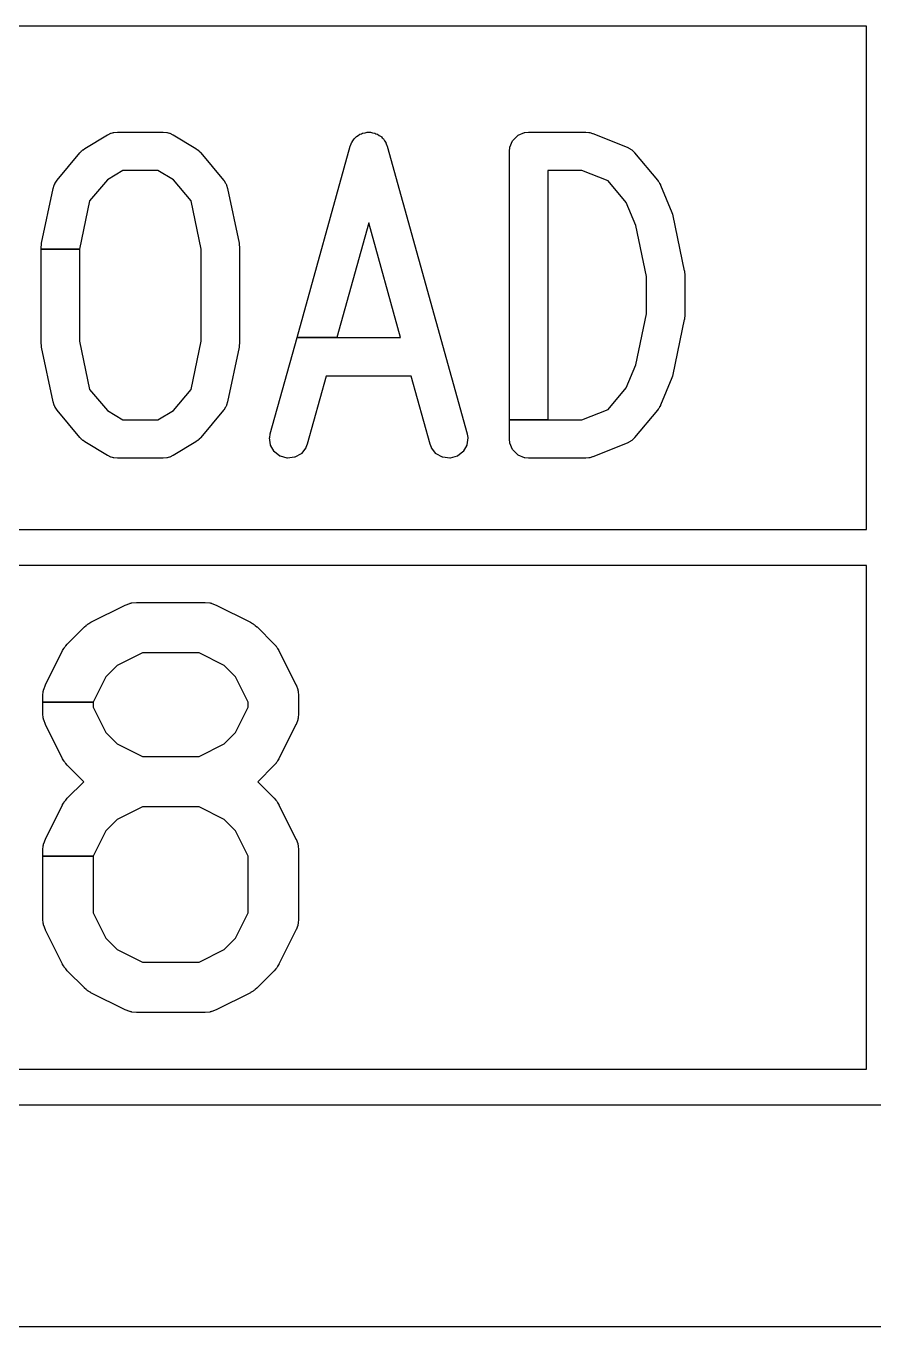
# Model space of a CAD drawing. Header units: millimetres. Extents: x 0 to 98, y 0 to 67.8.
# Drawn here: x 90.24 to 93.78, y 0 to 5.42 of the extents above; entities that cross this region are included whole.
import ezdxf

# ---------------------------------------------------------------- set-up
doc = ezdxf.new("R2010")
doc.units = ezdxf.units.MM
doc.layers.add('Edge.Cuts', color=254, linetype='CONTINUOUS', true_color=0xd0d2cd)

msp = doc.modelspace()

# ---------------------------------------------------------------- linework, layer by layer
at = {"layer": 'Edge.Cuts', "linetype": 'CONTINUOUS'}
for p, q in [((93.745, 5.425), (88.715, 5.425)), ((93.745, 3.325), (93.745, 5.425)), ((90.484555, 4.914114), (90.579793, 4.971257)), ((90.579793, 4.971257), (90.580225, 4.971489)), ((90.580225, 4.971489), (90.593513, 4.977782)), ((90.593513, 4.977782), (90.594917, 4.978209)), ((90.594917, 4.978209), (90.599824, 4.97894)), ((90.599824, 4.97894), (90.604407, 4.980837)), ((90.604407, 4.980837), (90.60583, 4.981193)), ((90.60583, 4.981193), (90.620462, 4.982634)), ((90.620462, 4.982634), (90.620952, 4.982658)), ((90.620952, 4.982658), (90.811428, 4.982658)), ((90.811428, 4.982658), (90.811918, 4.982634)), ((90.811918, 4.982634), (90.82655, 4.981193)), ((90.82655, 4.981193), (90.827973, 4.980837)), ((90.827973, 4.980837), (90.832561, 4.978937)), ((90.832561, 4.978937), (90.837463, 4.978207)), ((90.837463, 4.978207), (90.838867, 4.977781)), ((90.838867, 4.977781), (90.852155, 4.971489)), ((90.852155, 4.971489), (90.852587, 4.971257)), ((90.852587, 4.971257), (90.947826, 4.914114)), ((91.593697, 4.929845), (91.596949, 4.938248)), ((91.596949, 4.938248), (91.597673, 4.939524)), ((91.597673, 4.939524), (91.603067, 4.946425)), ((91.603067, 4.946425), (91.60738, 4.954052)), ((91.60738, 4.954052), (91.608653, 4.95553)), ((91.608653, 4.95553), (91.612606, 4.958623)), ((91.612606, 4.958623), (91.615699, 4.962576)), ((91.615699, 4.962576), (91.617177, 4.963849)), ((91.617177, 4.963849), (91.624804, 4.968162)), ((91.624804, 4.968162), (91.631705, 4.973556)), ((91.631705, 4.973556), (91.633446, 4.974434)), ((91.633446, 4.974434), (91.638281, 4.975778)), ((91.638281, 4.975778), (91.642653, 4.978248)), ((91.642653, 4.978248), (91.644505, 4.978858)), ((91.644505, 4.978858), (91.653199, 4.979923)), ((91.653199, 4.979923), (91.661644, 4.982268)), ((91.661644, 4.982268), (91.663589, 4.982413)), ((91.663589, 4.982413), (91.668571, 4.981804)), ((91.668571, 4.981804), (91.673553, 4.982413)), ((91.673553, 4.982413), (91.675498, 4.982268)), ((91.675498, 4.982268), (91.683941, 4.979923)), ((91.683941, 4.979923), (91.692637, 4.978858)), ((91.692637, 4.978858), (91.694489, 4.978248)), ((91.694489, 4.978248), (91.698859, 4.975778)), ((91.698859, 4.975778), (91.703696, 4.974434)), ((91.703696, 4.974434), (91.705437, 4.973556)), ((91.705437, 4.973556), (91.712338, 4.96816)), ((91.712338, 4.96816), (91.719964, 4.963849)), ((91.719964, 4.963849), (91.721443, 4.962576)), ((91.721443, 4.962576), (91.724534, 4.958623)), ((91.724534, 4.958623), (91.728489, 4.95553)), ((91.728489, 4.95553), (91.729762, 4.954051)), ((91.729762, 4.954051), (91.734071, 4.946427)), ((91.734071, 4.946427), (91.739469, 4.939524)), ((91.739469, 4.939524), (91.740193, 4.938248)), ((91.740193, 4.938248), (91.743442, 4.929847)), ((92.25706, 4.919203), (92.268259, 4.946239)), ((92.268259, 4.946239), (92.269342, 4.947862)), ((92.269342, 4.947862), (92.290034, 4.968554)), ((92.290034, 4.968554), (92.291657, 4.969637)), ((92.291657, 4.969637), (92.318693, 4.980836)), ((92.318693, 4.980836), (92.320116, 4.981193)), ((92.320116, 4.981193), (92.334748, 4.982634)), ((92.334748, 4.982634), (92.335238, 4.982658)), ((92.335238, 4.982658), (92.573333, 4.982658)), ((92.573333, 4.982658), (92.573823, 4.982634)), ((92.573823, 4.982634), (92.586515, 4.981385)), ((92.586515, 4.981385), (92.587008, 4.98139)), ((92.587008, 4.98139), (92.58845, 4.981194)), ((92.58845, 4.981194), (92.588455, 4.981193)), ((92.588455, 4.981193), (92.588456, 4.981193)), ((92.588456, 4.981193), (92.588461, 4.981192)), ((92.588461, 4.981192), (92.588473, 4.981189)), ((92.588473, 4.981189), (92.589875, 4.980838)), ((92.589875, 4.980838), (92.590327, 4.980651)), ((92.590327, 4.980651), (92.60258, 4.977096)), ((92.60258, 4.977096), (92.603044, 4.976936)), ((92.603044, 4.976936), (92.745902, 4.919793)), ((90.369018, 4.782444), (90.464256, 4.89673)), ((90.464256, 4.89673), (90.464588, 4.897091)), ((90.464588, 4.897091), (90.470389, 4.902806)), ((90.470389, 4.902806), (90.471304, 4.90404)), ((90.471304, 4.90404), (90.472339, 4.905077)), ((90.472339, 4.905077), (90.473789, 4.906155)), ((90.473789, 4.906155), (90.475065, 4.90741)), ((90.475065, 4.90741), (90.476247, 4.908274)), ((90.476247, 4.908274), (90.477609, 4.90899)), ((90.477609, 4.90899), (90.484147, 4.913842)), ((90.484147, 4.913842), (90.484555, 4.914114)), ((90.947826, 4.914114), (90.948234, 4.913842)), ((90.948234, 4.913842), (90.95477, 4.908989)), ((90.95477, 4.908989), (90.956133, 4.908274)), ((90.956133, 4.908274), (90.957318, 4.907409)), ((90.957318, 4.907409), (90.958599, 4.906147)), ((90.958599, 4.906147), (90.96004, 4.905077)), ((90.96004, 4.905077), (90.961076, 4.90404)), ((90.961076, 4.90404), (90.961988, 4.902809)), ((90.961988, 4.902809), (90.967792, 4.897091)), ((90.967792, 4.897091), (90.968124, 4.89673)), ((90.968124, 4.89673), (91.063362, 4.782444)), ((91.369669, 4.125515), (91.591489, 4.924069)), ((91.591489, 4.924069), (91.591644, 4.924534)), ((91.591644, 4.924534), (91.592315, 4.92627)), ((91.592315, 4.92627), (91.592371, 4.926725)), ((91.592371, 4.926725), (91.592981, 4.928576)), ((91.592981, 4.928576), (91.593697, 4.929845)), ((91.743442, 4.929847), (91.74416, 4.928578)), ((91.74416, 4.928578), (91.744771, 4.92672)), ((91.744771, 4.92672), (91.744825, 4.926274)), ((91.744825, 4.926274), (91.745498, 4.924536)), ((91.745498, 4.924536), (91.745653, 4.924069)), ((91.745653, 4.924069), (92.078986, 3.724069)), ((92.255238, 4.902658), (92.255262, 4.903148)), ((92.255238, 3.782658), (92.255238, 4.902658)), ((92.255262, 4.903148), (92.256703, 4.91778)), ((92.256703, 4.91778), (92.25706, 4.919203)), ((92.745902, 4.919793), (92.746348, 4.919589)), ((92.746348, 4.919589), (92.759398, 4.912816)), ((92.759398, 4.912816), (92.760587, 4.911956)), ((92.760587, 4.911956), (92.762849, 4.909748)), ((92.762849, 4.909748), (92.765657, 4.908274)), ((92.765657, 4.908274), (92.766842, 4.907409)), ((92.766842, 4.907409), (92.777316, 4.897091)), ((92.777316, 4.897091), (92.777648, 4.89673)), ((92.777648, 4.89673), (92.872886, 4.782444)), ((90.360463, 4.769889), (90.368723, 4.782052)), ((90.368723, 4.782052), (90.369018, 4.782444)), ((90.578496, 4.783891), (90.50472, 4.69536)), ((90.643111, 4.822658), (90.578496, 4.783891)), ((90.78927, 4.822658), (90.643111, 4.822658)), ((90.853882, 4.783892), (90.78927, 4.822658)), ((90.927658, 4.69536), (90.853882, 4.783892)), ((91.063362, 4.782444), (91.063657, 4.782052)), ((91.063657, 4.782052), (91.071917, 4.769888)), ((92.557927, 4.822658), (92.415238, 4.822658)), ((92.415238, 4.822658), (92.415238, 3.782658)), ((92.667686, 4.778754), (92.557927, 4.822658)), ((92.742232, 4.6893), (92.667686, 4.778754)), ((92.872886, 4.782444), (92.873182, 4.782052)), ((92.873182, 4.782052), (92.876226, 4.777569)), ((92.876226, 4.777569), (92.877229, 4.77657)), ((92.877229, 4.77657), (92.878106, 4.775393)), ((92.878106, 4.775393), (92.879632, 4.772552)), ((90.304538, 4.518975), (90.352158, 4.747546)), ((90.352158, 4.747546), (90.352282, 4.748021)), ((90.352282, 4.748021), (90.356677, 4.762051)), ((90.356677, 4.762051), (90.357315, 4.76337)), ((90.357315, 4.76337), (90.358957, 4.765782)), ((90.358957, 4.765782), (90.359826, 4.768568)), ((90.359826, 4.768568), (90.360463, 4.769889)), ((91.071917, 4.769888), (91.072555, 4.768566)), ((91.072555, 4.768566), (91.073422, 4.765782)), ((91.073422, 4.765782), (91.075065, 4.763371)), ((91.075065, 4.763371), (91.075704, 4.762051)), ((91.075704, 4.762051), (91.080099, 4.748021)), ((91.080099, 4.748021), (91.080223, 4.747546)), ((91.080223, 4.747546), (91.127842, 4.518974)), ((92.879632, 4.772552), (92.881441, 4.769888)), ((92.881441, 4.769888), (92.882079, 4.768566)), ((92.882079, 4.768566), (92.8825, 4.767213)), ((92.8825, 4.767213), (92.885064, 4.762441)), ((92.885064, 4.762441), (92.885274, 4.761998)), ((92.885274, 4.761998), (92.932893, 4.647712)), ((90.50472, 4.69536), (90.462857, 4.494411)), ((90.969523, 4.494415), (90.927658, 4.69536)), ((92.782276, 4.593193), (92.742232, 4.6893)), ((92.932893, 4.647712), (92.93306, 4.64725)), ((92.93306, 4.64725), (92.935107, 4.640551)), ((92.935107, 4.640551), (92.937242, 4.633735)), ((92.937242, 4.633735), (92.937366, 4.63326)), ((92.937366, 4.63326), (92.984985, 4.404688)), ((91.668571, 4.603753), (91.535728, 4.125515)), ((91.801414, 4.125515), (91.668571, 4.603753)), ((92.826666, 4.380129), (92.782276, 4.593193)), ((90.302857, 4.502658), (90.30288, 4.503137)), ((90.30288, 4.503137), (90.302906, 4.503412)), ((90.302889, 4.50387), (90.303636, 4.510822)), ((90.302906, 4.503412), (90.302889, 4.50387)), ((90.303636, 4.510822), (90.304322, 4.517781)), ((90.304322, 4.517781), (90.304433, 4.518229)), ((90.304433, 4.518229), (90.304463, 4.518498)), ((90.304463, 4.518498), (90.304538, 4.518975)), ((91.127842, 4.518974), (91.127918, 4.518488)), ((91.127918, 4.518488), (91.127946, 4.518228)), ((91.127946, 4.518228), (91.128058, 4.517779)), ((91.128058, 4.517779), (91.128738, 4.510862)), ((91.128738, 4.510862), (91.129491, 4.503872)), ((91.129491, 4.503872), (91.129472, 4.503416)), ((91.129472, 4.503416), (91.129499, 4.503148)), ((91.129499, 4.503148), (91.129523, 4.502658)), ((90.302857, 4.494411), (90.302857, 4.502658)), ((90.302857, 4.102658), (90.302857, 4.494411)), ((90.302857, 4.494411), (90.462857, 4.494411)), ((90.462857, 4.494411), (90.302857, 4.494411)), ((90.462857, 4.494411), (90.462857, 4.110907)), ((90.969523, 4.110903), (90.969523, 4.494415)), ((91.129523, 4.502658), (91.129523, 4.102658)), ((92.984985, 4.404688), (92.985061, 4.404202)), ((92.985061, 4.404202), (92.985089, 4.403942)), ((92.985089, 4.403942), (92.985201, 4.403493)), ((92.985201, 4.403493), (92.985881, 4.396576)), ((92.985881, 4.396576), (92.986634, 4.389586)), ((92.826666, 4.225188), (92.826666, 4.380129)), ((92.986634, 4.389586), (92.986615, 4.38913)), ((92.986615, 4.38913), (92.986642, 4.388862)), ((92.986642, 4.388862), (92.986666, 4.388372)), ((92.986666, 4.388372), (92.986666, 4.216943)), ((92.782276, 4.012124), (92.826666, 4.225188)), ((92.984985, 4.200627), (92.937366, 3.972055)), ((92.985062, 4.201114), (92.984985, 4.200627)), ((92.98509, 4.201384), (92.985062, 4.201114)), ((92.985201, 4.201822), (92.98509, 4.201384)), ((92.985881, 4.20874), (92.985201, 4.201822)), ((92.986634, 4.215729), (92.985881, 4.20874)), ((92.986642, 4.216452), (92.986615, 4.216188)), ((92.986615, 4.216188), (92.986634, 4.215729)), ((92.986666, 4.216943), (92.986642, 4.216452)), ((91.258156, 3.724069), (91.369669, 4.125515)), ((91.369669, 4.125515), (91.535728, 4.125515)), ((91.535728, 4.125515), (91.369669, 4.125515)), ((91.535728, 4.125515), (91.801414, 4.125515)), ((90.30288, 4.102178), (90.302857, 4.102658)), ((90.302906, 4.101906), (90.30288, 4.102178)), ((90.302889, 4.101445), (90.302906, 4.101906)), ((90.303636, 4.094497), (90.302889, 4.101445)), ((90.303636, 4.094496), (90.303636, 4.094497)), ((90.304322, 4.087536), (90.303636, 4.094496)), ((90.304431, 4.087096), (90.304322, 4.087536)), ((90.304462, 4.08682), (90.304431, 4.087096)), ((90.304538, 4.086341), (90.304462, 4.08682)), ((90.352158, 3.857769), (90.304538, 4.086341)), ((90.462857, 4.110907), (90.50472, 3.909957)), ((90.927658, 3.909957), (90.969523, 4.110903)), ((91.127842, 4.086342), (91.080223, 3.857769)), ((91.127919, 4.086829), (91.127842, 4.086342)), ((91.127947, 4.087099), (91.127919, 4.086829)), ((91.128058, 4.087537), (91.127947, 4.087099)), ((91.128738, 4.094455), (91.128058, 4.087537)), ((91.129491, 4.101444), (91.128738, 4.094455)), ((91.129499, 4.102167), (91.129472, 4.101903)), ((91.129472, 4.101903), (91.129491, 4.101444)), ((91.129523, 4.102658), (91.129499, 4.102167)), ((91.491283, 3.965515), (91.41232, 3.681247)), ((91.845859, 3.965515), (91.491283, 3.965515)), ((91.924822, 3.681247), (91.845859, 3.965515)), ((92.742231, 3.916017), (92.782276, 4.012124)), ((92.935107, 3.964765), (92.93306, 3.958065)), ((92.937242, 3.97158), (92.935106, 3.964766)), ((92.935106, 3.964766), (92.935107, 3.964765)), ((92.937366, 3.972055), (92.937242, 3.97158)), ((90.50472, 3.909957), (90.578496, 3.821426)), ((90.853882, 3.821427), (90.927658, 3.909957)), ((92.667687, 3.826563), (92.742231, 3.916017)), ((92.932893, 3.957603), (92.885274, 3.843317)), ((92.93306, 3.958065), (92.932893, 3.957603)), ((90.352282, 3.857295), (90.352158, 3.857769)), ((90.356676, 3.843265), (90.352282, 3.857295)), ((91.080099, 3.857294), (91.075704, 3.843264)), ((91.080223, 3.857769), (91.080099, 3.857294)), ((90.357315, 3.841944), (90.356676, 3.843265)), ((90.358957, 3.839533), (90.357315, 3.841944)), ((90.359826, 3.836747), (90.358957, 3.839533)), ((90.360463, 3.835426), (90.359826, 3.836747)), ((90.368723, 3.823263), (90.360463, 3.835426)), ((90.369018, 3.822871), (90.368723, 3.823263)), ((90.464256, 3.708585), (90.369018, 3.822871)), ((90.578496, 3.821426), (90.643109, 3.782658)), ((90.78927, 3.782658), (90.853882, 3.821427)), ((91.063362, 3.822871), (90.968124, 3.708585)), ((91.063657, 3.823263), (91.063362, 3.822871)), ((91.071917, 3.835427), (91.063657, 3.823263)), ((91.072555, 3.836749), (91.071917, 3.835427)), ((91.073421, 3.839533), (91.072555, 3.836749)), ((91.075065, 3.841943), (91.073421, 3.839533)), ((91.075704, 3.843264), (91.075065, 3.841943)), ((92.557927, 3.782658), (92.667687, 3.826563)), ((92.872886, 3.822871), (92.777648, 3.708585)), ((92.873182, 3.823264), (92.872886, 3.822871)), ((92.876223, 3.827746), (92.873182, 3.823264)), ((92.877227, 3.828743), (92.876223, 3.827746)), ((92.878106, 3.829922), (92.877227, 3.828743)), ((92.879629, 3.83276), (92.878106, 3.829922)), ((92.881441, 3.835426), (92.879629, 3.83276)), ((92.882079, 3.83675), (92.881441, 3.835426)), ((92.8825, 3.838105), (92.882079, 3.83675)), ((92.885063, 3.842873), (92.8825, 3.838105)), ((92.885274, 3.843317), (92.885063, 3.842873)), ((90.643109, 3.782658), (90.78927, 3.782658)), ((92.255238, 3.702658), (92.255238, 3.782658)), ((92.255238, 3.782658), (92.415238, 3.782658)), ((92.415238, 3.782658), (92.255238, 3.782658)), ((92.415238, 3.782658), (92.557927, 3.782658)), ((90.464588, 3.708224), (90.464256, 3.708585)), ((90.470389, 3.70251), (90.464588, 3.708224)), ((90.471305, 3.701274), (90.470389, 3.70251)), ((90.472342, 3.700236), (90.471305, 3.701274)), ((90.473784, 3.699166), (90.472342, 3.700236)), ((90.475063, 3.697906), (90.473784, 3.699166)), ((90.476248, 3.697041), (90.475063, 3.697906)), ((90.477606, 3.696328), (90.476248, 3.697041)), ((90.484147, 3.691473), (90.477606, 3.696328)), ((90.484555, 3.691201), (90.484147, 3.691473)), ((90.579793, 3.634059), (90.484555, 3.691201)), ((90.947825, 3.691201), (90.852587, 3.634059)), ((90.948234, 3.691474), (90.947825, 3.691201)), ((90.954765, 3.696325), (90.948234, 3.691474)), ((90.95613, 3.697039), (90.954765, 3.696325)), ((90.95732, 3.697908), (90.95613, 3.697039)), ((90.958599, 3.699171), (90.95732, 3.697908)), ((90.960036, 3.700235), (90.958599, 3.699171)), ((90.961077, 3.701276), (90.960036, 3.700235)), ((90.961993, 3.702515), (90.961077, 3.701276)), ((90.967791, 3.708224), (90.961993, 3.702515)), ((90.968124, 3.708585), (90.967791, 3.708224)), ((91.255483, 3.70764), (91.25552, 3.709107)), ((91.259038, 3.678593), (91.255483, 3.70764)), ((91.25552, 3.709107), (91.258048, 3.723591)), ((91.258048, 3.723591), (91.258156, 3.724069)), ((92.081659, 3.70764), (92.078104, 3.678593)), ((92.078986, 3.724069), (92.079094, 3.723591)), ((92.079094, 3.723591), (92.081622, 3.709107)), ((92.081622, 3.709107), (92.081659, 3.70764)), ((92.255262, 3.702168), (92.255238, 3.702658)), ((92.256703, 3.687536), (92.255262, 3.702168)), ((92.759397, 3.692498), (92.746347, 3.685726)), ((92.760587, 3.693358), (92.759397, 3.692498)), ((92.762851, 3.695569), (92.760587, 3.693358)), ((92.765656, 3.69704), (92.762851, 3.695569)), ((92.766842, 3.697906), (92.765656, 3.69704)), ((92.777316, 3.708224), (92.766842, 3.697906)), ((92.777648, 3.708585), (92.777316, 3.708224)), ((91.259648, 3.67674), (91.259038, 3.678593)), ((91.274047, 3.651265), (91.259648, 3.67674)), ((91.27532, 3.649786), (91.274047, 3.651265)), ((91.298372, 3.63176), (91.27532, 3.649786)), ((91.386631, 3.641467), (91.361156, 3.627068)), ((91.38811, 3.64274), (91.386631, 3.641467)), ((91.406136, 3.665792), (91.38811, 3.64274)), ((91.40686, 3.667068), (91.406136, 3.665792)), ((91.412165, 3.680781), (91.40686, 3.667068)), ((91.41232, 3.681247), (91.412165, 3.680781)), ((91.924977, 3.680781), (91.924822, 3.681247)), ((91.930282, 3.667068), (91.924977, 3.680781)), ((91.931006, 3.665792), (91.930282, 3.667068)), ((91.949032, 3.64274), (91.931006, 3.665792)), ((91.950511, 3.641467), (91.949032, 3.64274)), ((91.975986, 3.627068), (91.950511, 3.641467)), ((92.061822, 3.649786), (92.03877, 3.63176)), ((92.063095, 3.651265), (92.061822, 3.649786)), ((92.077494, 3.67674), (92.063095, 3.651265)), ((92.078104, 3.678593), (92.077494, 3.67674)), ((92.25706, 3.686113), (92.256703, 3.687536)), ((92.268259, 3.659077), (92.25706, 3.686113)), ((92.269342, 3.657454), (92.268259, 3.659077)), ((92.290034, 3.636762), (92.269342, 3.657454)), ((92.291657, 3.635679), (92.290034, 3.636762)), ((92.318693, 3.62448), (92.291657, 3.635679)), ((92.745901, 3.685522), (92.603044, 3.62838)), ((92.746347, 3.685726), (92.745901, 3.685522)), ((90.580225, 3.633827), (90.579793, 3.634059)), ((90.593513, 3.627535), (90.580225, 3.633827)), ((90.594917, 3.627108), (90.593513, 3.627535)), ((90.599823, 3.626379), (90.594917, 3.627108)), ((90.604406, 3.62448), (90.599823, 3.626379)), ((90.60583, 3.624123), (90.604406, 3.62448)), ((90.620462, 3.622682), (90.60583, 3.624123)), ((90.620952, 3.622658), (90.620462, 3.622682)), ((90.811428, 3.622658), (90.620952, 3.622658)), ((90.811918, 3.622682), (90.811428, 3.622658)), ((90.82655, 3.624123), (90.811918, 3.622682)), ((90.827974, 3.62448), (90.82655, 3.624123)), ((90.832552, 3.626378), (90.827974, 3.62448)), ((90.837462, 3.627107), (90.832552, 3.626378)), ((90.838867, 3.627534), (90.837462, 3.627107)), ((90.852155, 3.633827), (90.838867, 3.627534)), ((90.852587, 3.634059), (90.852155, 3.633827)), ((91.300114, 3.630881), (91.298372, 3.63176)), ((91.328311, 3.623048), (91.300114, 3.630881)), ((91.330256, 3.622903), (91.328311, 3.623048)), ((91.359303, 3.626458), (91.330256, 3.622903)), ((91.361156, 3.627068), (91.359303, 3.626458)), ((91.977839, 3.626458), (91.975986, 3.627068)), ((92.006886, 3.622903), (91.977839, 3.626458)), ((92.008831, 3.623048), (92.006886, 3.622903)), ((92.037028, 3.630881), (92.008831, 3.623048)), ((92.03877, 3.63176), (92.037028, 3.630881)), ((92.320116, 3.624123), (92.318693, 3.62448)), ((92.334748, 3.622682), (92.320116, 3.624123)), ((92.335238, 3.622658), (92.334748, 3.622682)), ((92.573333, 3.622658), (92.335238, 3.622658)), ((92.573823, 3.622682), (92.573333, 3.622658)), ((92.586511, 3.623933), (92.573823, 3.622682)), ((92.587001, 3.623926), (92.586511, 3.623933)), ((92.588436, 3.624122), (92.587001, 3.623926)), ((92.588453, 3.624123), (92.588436, 3.624122)), ((92.588458, 3.624125), (92.588453, 3.624123)), ((92.588463, 3.624125), (92.588458, 3.624125)), ((92.588475, 3.624129), (92.588463, 3.624125)), ((92.589882, 3.624481), (92.588475, 3.624129)), ((92.590331, 3.624668), (92.589882, 3.624481)), ((92.60258, 3.62822), (92.590331, 3.624668)), ((92.603044, 3.62838), (92.60258, 3.62822)), ((88.715, 3.325), (93.745, 3.325)), ((93.745, 3.175), (83.635, 3.175)), ((93.745, 1.075), (93.745, 3.175)), ((90.510185, 2.938958), (90.653042, 3.010387)), ((90.653042, 3.010387), (90.653491, 3.010585)), ((90.653491, 3.010585), (90.6718, 3.017591)), ((90.6718, 3.017591), (90.673232, 3.017908)), ((90.673232, 3.017908), (90.676003, 3.018106)), ((90.676003, 3.018106), (90.678578, 3.019171)), ((90.678578, 3.019171), (90.680001, 3.019527)), ((90.680001, 3.019527), (90.69951, 3.021448)), ((90.69951, 3.021448), (90.7, 3.021472)), ((90.7, 3.021472), (90.985714, 3.021472)), ((90.985714, 3.021472), (90.986204, 3.021448)), ((90.986204, 3.021448), (91.005713, 3.019527)), ((91.005713, 3.019527), (91.007136, 3.01917)), ((91.007136, 3.01917), (91.009706, 3.018106)), ((91.009706, 3.018106), (91.012482, 3.017908)), ((91.012482, 3.017908), (91.013914, 3.017591)), ((91.013914, 3.017591), (91.032222, 3.010585)), ((91.032222, 3.010585), (91.032671, 3.010387)), ((91.032671, 3.010387), (91.175529, 2.938958)), ((90.493167, 2.928274), (90.495908, 2.930001)), ((90.495908, 2.930001), (90.498414, 2.932056)), ((90.498414, 2.932056), (90.499672, 2.93281)), ((90.499672, 2.93281), (90.501719, 2.933659)), ((90.501719, 2.933659), (90.509758, 2.938718)), ((90.509758, 2.938718), (90.510185, 2.938958)), ((91.175529, 2.938958), (91.175956, 2.938718)), ((91.175956, 2.938718), (91.183997, 2.933657)), ((91.183997, 2.933657), (91.186043, 2.932809)), ((91.186043, 2.932809), (91.187301, 2.932055)), ((91.187301, 2.932055), (91.189802, 2.930003)), ((91.189802, 2.930003), (91.192548, 2.928274)), ((90.411468, 2.847862), (90.482897, 2.91929)), ((90.482897, 2.91929), (90.483261, 2.919619)), ((90.483261, 2.919619), (90.490601, 2.925645)), ((90.490601, 2.925645), (90.492055, 2.92732)), ((90.492055, 2.92732), (90.493167, 2.928274)), ((91.192548, 2.928274), (91.193661, 2.927319)), ((91.193661, 2.927319), (91.195114, 2.925643)), ((91.195114, 2.925643), (91.202455, 2.919619)), ((91.202455, 2.919619), (91.202819, 2.91929)), ((91.202819, 2.91929), (91.274246, 2.847862)), ((90.392039, 2.820999), (90.397099, 2.82904)), ((90.397099, 2.82904), (90.397948, 2.831087)), ((90.397948, 2.831087), (90.398702, 2.832344)), ((90.398702, 2.832344), (90.400753, 2.834845)), ((90.400753, 2.834845), (90.402483, 2.837591)), ((90.402483, 2.837591), (90.403437, 2.838703)), ((90.403437, 2.838703), (90.405113, 2.840158)), ((90.405113, 2.840158), (90.411139, 2.847498)), ((90.411139, 2.847498), (90.411468, 2.847862)), ((91.274246, 2.847862), (91.274575, 2.847498)), ((91.274575, 2.847498), (91.280598, 2.840159)), ((91.280598, 2.840159), (91.282276, 2.838704)), ((91.282276, 2.838704), (91.283232, 2.837591)), ((91.283232, 2.837591), (91.284961, 2.834844)), ((91.284961, 2.834844), (91.287012, 2.832345)), ((91.287012, 2.832345), (91.287766, 2.831087)), ((91.287766, 2.831087), (91.288613, 2.829042)), ((91.288613, 2.829042), (91.293675, 2.821)), ((90.320371, 2.677715), (90.391799, 2.820572)), ((90.391799, 2.820572), (90.392039, 2.820999)), ((90.724787, 2.811472), (90.619339, 2.758749)), ((90.960927, 2.811472), (90.724787, 2.811472)), ((91.066373, 2.758749), (90.960927, 2.811472)), ((91.293675, 2.821), (91.293915, 2.820573)), ((91.293915, 2.820573), (91.365344, 2.677716)), ((90.619339, 2.758749), (90.572007, 2.711417)), ((91.113704, 2.711419), (91.066373, 2.758749)), ((90.31285, 2.657526), (90.313167, 2.658958)), ((90.313167, 2.658958), (90.320173, 2.677266)), ((90.320173, 2.677266), (90.320371, 2.677715)), ((90.572007, 2.711417), (90.519286, 2.605973)), ((91.166429, 2.605971), (91.113704, 2.711419)), ((91.365344, 2.677716), (91.365542, 2.677267)), ((91.365542, 2.677267), (91.372548, 2.658958)), ((91.372548, 2.658958), (91.372865, 2.657525)), ((90.309286, 2.630758), (90.30931, 2.631248)), ((90.309286, 2.605973), (90.309286, 2.630758)), ((90.309286, 2.559329), (90.309286, 2.605973)), ((90.309286, 2.605973), (90.519286, 2.605973)), ((90.519286, 2.605973), (90.309286, 2.605973)), ((90.30931, 2.631248), (90.311231, 2.650757)), ((90.311231, 2.650757), (90.311587, 2.65218)), ((90.311587, 2.65218), (90.312652, 2.654755)), ((90.312652, 2.654755), (90.31285, 2.657526)), ((90.519286, 2.605973), (90.519286, 2.584116)), ((91.166429, 2.584118), (91.166429, 2.605971)), ((91.372865, 2.657525), (91.373061, 2.654753)), ((91.373061, 2.654753), (91.374127, 2.652181)), ((91.374127, 2.652181), (91.374484, 2.650757)), ((91.374484, 2.650757), (91.376405, 2.631248)), ((91.376405, 2.631248), (91.376429, 2.630758)), ((91.376429, 2.630758), (91.376429, 2.559329)), ((90.30931, 2.558839), (90.309286, 2.559329)), ((90.311231, 2.53933), (90.30931, 2.558839)), ((90.519286, 2.584116), (90.572007, 2.478673)), ((91.113704, 2.478669), (91.166429, 2.584118)), ((91.376405, 2.558839), (91.374484, 2.53933)), ((91.376429, 2.559329), (91.376405, 2.558839)), ((90.311588, 2.537907), (90.311231, 2.53933)), ((90.312652, 2.535337), (90.311588, 2.537907)), ((90.31285, 2.532561), (90.312652, 2.535337)), ((90.313167, 2.531129), (90.31285, 2.532561)), ((90.320173, 2.512821), (90.313167, 2.531129)), ((90.320371, 2.512372), (90.320173, 2.512821)), ((90.391799, 2.369515), (90.320371, 2.512372)), ((91.365344, 2.512371), (91.293915, 2.369514)), ((91.365542, 2.51282), (91.365344, 2.512371)), ((91.372548, 2.531129), (91.365542, 2.51282)), ((91.372865, 2.532563), (91.372548, 2.531129)), ((91.373061, 2.535336), (91.372865, 2.532563)), ((91.374127, 2.537906), (91.373061, 2.535336)), ((91.374484, 2.53933), (91.374127, 2.537906)), ((90.572007, 2.478673), (90.619343, 2.431337)), ((91.066374, 2.43134), (91.113704, 2.478669)), ((90.619343, 2.431337), (90.724787, 2.378615)), ((90.960927, 2.378615), (91.066374, 2.43134)), ((90.392039, 2.369088), (90.391799, 2.369515)), ((90.3971, 2.361047), (90.392039, 2.369088)), ((90.397948, 2.359001), (90.3971, 2.361047)), ((90.398702, 2.357743), (90.397948, 2.359001)), ((90.400754, 2.355242), (90.398702, 2.357743)), ((90.402483, 2.352496), (90.400754, 2.355242)), ((90.403438, 2.351383), (90.402483, 2.352496)), ((90.405114, 2.34993), (90.403438, 2.351383)), ((90.411138, 2.342589), (90.405114, 2.34993)), ((90.411467, 2.342225), (90.411138, 2.342589)), ((90.480077, 2.273615), (90.411467, 2.342225)), ((90.724787, 2.378615), (90.960927, 2.378615)), ((91.274247, 2.342226), (91.205636, 2.273615)), ((91.274576, 2.34259), (91.274247, 2.342226)), ((91.280599, 2.34993), (91.274576, 2.34259)), ((91.282275, 2.351382), (91.280599, 2.34993)), ((91.283232, 2.352498), (91.282275, 2.351382)), ((91.284955, 2.355239), (91.283232, 2.352498)), ((91.287012, 2.357742), (91.284955, 2.355239)), ((91.287768, 2.359003), (91.287012, 2.357742)), ((91.288616, 2.361053), (91.287768, 2.359003)), ((91.293674, 2.369086), (91.288616, 2.361053)), ((91.293915, 2.369514), (91.293674, 2.369086)), ((90.411468, 2.205005), (90.480077, 2.273615)), ((91.205636, 2.273615), (91.274246, 2.205005)), ((90.320371, 2.034857), (90.391799, 2.177715)), ((90.391799, 2.177715), (90.392039, 2.178142)), ((90.392039, 2.178142), (90.397099, 2.186183)), ((90.397099, 2.186183), (90.397948, 2.18823)), ((90.397948, 2.18823), (90.398702, 2.189487)), ((90.398702, 2.189487), (90.400753, 2.191988)), ((90.400753, 2.191988), (90.402483, 2.194734)), ((90.402483, 2.194734), (90.403437, 2.195846)), ((90.403437, 2.195846), (90.405113, 2.197301)), ((90.405113, 2.197301), (90.411139, 2.204641)), ((90.411139, 2.204641), (90.411468, 2.205005)), ((91.274246, 2.205005), (91.274575, 2.204641)), ((91.274575, 2.204641), (91.280598, 2.197302)), ((91.280598, 2.197302), (91.282276, 2.195847)), ((91.282276, 2.195847), (91.283232, 2.194733)), ((91.283232, 2.194733), (91.284958, 2.191991)), ((91.284958, 2.191991), (91.287012, 2.189488)), ((91.287012, 2.189488), (91.287767, 2.188228)), ((91.287767, 2.188228), (91.288614, 2.18618)), ((91.288614, 2.18618), (91.293674, 2.178143)), ((91.293674, 2.178143), (91.293915, 2.177715)), ((91.293915, 2.177715), (91.365344, 2.034857)), ((90.619338, 2.115892), (90.572009, 2.068562)), ((90.724787, 2.168615), (90.619338, 2.115892)), ((90.960927, 2.168615), (90.724787, 2.168615)), ((91.066373, 2.115892), (90.960927, 2.168615)), ((91.113705, 2.068561), (91.066373, 2.115892)), ((90.572009, 2.068562), (90.519286, 1.963115)), ((91.166429, 1.963113), (91.113705, 2.068561)), ((90.30931, 1.98839), (90.311231, 2.007899)), ((90.311231, 2.007899), (90.311587, 2.009322)), ((90.311587, 2.009322), (90.312652, 2.011897)), ((90.312652, 2.011897), (90.31285, 2.014667)), ((90.31285, 2.014667), (90.313167, 2.016099)), ((90.313167, 2.016099), (90.320173, 2.034408)), ((90.320173, 2.034408), (90.320371, 2.034857)), ((91.365344, 2.034857), (91.365542, 2.034408)), ((91.365542, 2.034408), (91.372548, 2.0161)), ((91.372548, 2.0161), (91.372865, 2.014667)), ((91.372865, 2.014667), (91.373061, 2.011895)), ((91.373061, 2.011895), (91.374127, 2.009323)), ((91.374127, 2.009323), (91.374484, 2.007899)), ((91.374484, 2.007899), (91.376405, 1.98839)), ((90.309286, 1.9879), (90.30931, 1.98839)), ((90.309286, 1.963115), (90.309286, 1.9879)), ((90.309286, 1.702186), (90.309286, 1.963115)), ((90.309286, 1.963115), (90.519286, 1.963115)), ((90.519286, 1.963115), (90.309286, 1.963115)), ((90.519286, 1.963115), (90.519286, 1.726973)), ((91.166429, 1.726975), (91.166429, 1.963113)), ((91.376405, 1.98839), (91.376429, 1.9879)), ((91.376429, 1.9879), (91.376429, 1.702186)), ((90.30931, 1.701696), (90.309286, 1.702186)), ((90.311231, 1.682187), (90.30931, 1.701696)), ((90.311588, 1.680764), (90.311231, 1.682187)), ((90.519286, 1.726973), (90.572007, 1.62153)), ((91.113704, 1.621526), (91.166429, 1.726975)), ((91.374484, 1.682187), (91.374127, 1.680763)), ((91.376405, 1.701696), (91.374484, 1.682187)), ((91.376429, 1.702186), (91.376405, 1.701696)), ((90.312652, 1.678194), (90.311588, 1.680764)), ((90.31285, 1.675418), (90.312652, 1.678194)), ((90.313167, 1.673986), (90.31285, 1.675418)), ((90.320173, 1.655678), (90.313167, 1.673986)), ((90.320371, 1.655229), (90.320173, 1.655678)), ((90.391799, 1.512372), (90.320371, 1.655229)), ((91.365344, 1.655228), (91.293915, 1.512371)), ((91.365542, 1.655677), (91.365344, 1.655228)), ((91.372548, 1.673986), (91.365542, 1.655677)), ((91.372865, 1.67542), (91.372548, 1.673986)), ((91.373061, 1.678193), (91.372865, 1.67542)), ((91.374127, 1.680763), (91.373061, 1.678193)), ((90.572007, 1.62153), (90.619343, 1.574194)), ((90.619343, 1.574194), (90.724787, 1.521472)), ((90.960927, 1.521472), (91.066374, 1.574197)), ((91.066374, 1.574197), (91.113704, 1.621526)), ((90.724787, 1.521472), (90.960927, 1.521472)), ((90.392039, 1.511945), (90.391799, 1.512372)), ((90.3971, 1.503904), (90.392039, 1.511945)), ((90.397948, 1.501858), (90.3971, 1.503904)), ((90.398702, 1.5006), (90.397948, 1.501858)), ((90.400754, 1.498099), (90.398702, 1.5006)), ((90.402483, 1.495353), (90.400754, 1.498099)), ((90.403438, 1.49424), (90.402483, 1.495353)), ((90.405114, 1.492787), (90.403438, 1.49424)), ((90.411138, 1.485446), (90.405114, 1.492787)), ((90.411467, 1.485082), (90.411138, 1.485446)), ((90.482896, 1.413653), (90.411467, 1.485082)), ((91.274247, 1.485083), (91.202819, 1.413654)), ((91.274576, 1.485447), (91.274247, 1.485083)), ((91.280599, 1.492787), (91.274576, 1.485447)), ((91.282275, 1.494239), (91.280599, 1.492787)), ((91.283232, 1.495355), (91.282275, 1.494239)), ((91.284955, 1.498096), (91.283232, 1.495355)), ((91.287012, 1.500599), (91.284955, 1.498096)), ((91.287768, 1.50186), (91.287012, 1.500599)), ((91.288616, 1.50391), (91.287768, 1.50186)), ((91.293674, 1.511943), (91.288616, 1.50391)), ((91.293915, 1.512371), (91.293674, 1.511943)), ((90.48326, 1.413324), (90.482896, 1.413653)), ((90.490599, 1.407301), (90.48326, 1.413324)), ((91.202455, 1.413325), (91.195115, 1.407302)), ((91.202819, 1.413654), (91.202455, 1.413325)), ((90.492054, 1.405624), (90.490599, 1.407301)), ((90.493168, 1.404669), (90.492054, 1.405624)), ((90.495908, 1.402944), (90.493168, 1.404669)), ((90.498414, 1.400888), (90.495908, 1.402944)), ((90.499673, 1.400133), (90.498414, 1.400888)), ((90.501723, 1.399285), (90.499673, 1.400133)), ((90.509758, 1.394226), (90.501723, 1.399285)), ((90.510186, 1.393985), (90.509758, 1.394226)), ((90.653043, 1.322557), (90.510186, 1.393985)), ((91.175529, 1.393985), (91.032671, 1.322557)), ((91.175957, 1.394226), (91.175529, 1.393985)), ((91.183992, 1.399285), (91.175957, 1.394226)), ((91.186042, 1.400133), (91.183992, 1.399285)), ((91.187303, 1.400889), (91.186042, 1.400133)), ((91.189805, 1.402945), (91.187303, 1.400889)), ((91.192546, 1.404668), (91.189805, 1.402945)), ((91.193662, 1.405625), (91.192546, 1.404668)), ((91.195115, 1.407302), (91.193662, 1.405625)), ((90.653492, 1.322359), (90.653043, 1.322557)), ((90.671801, 1.315353), (90.653492, 1.322359)), ((90.673234, 1.315036), (90.671801, 1.315353)), ((90.676005, 1.31484), (90.673234, 1.315036)), ((90.678577, 1.313774), (90.676005, 1.31484)), ((90.680001, 1.313417), (90.678577, 1.313774)), ((90.69951, 1.311496), (90.680001, 1.313417)), ((90.7, 1.311472), (90.69951, 1.311496)), ((90.985714, 1.311472), (90.7, 1.311472)), ((90.986204, 1.311496), (90.985714, 1.311472)), ((91.005713, 1.313417), (90.986204, 1.311496)), ((91.007137, 1.313774), (91.005713, 1.313417)), ((91.009707, 1.31484), (91.007137, 1.313774)), ((91.01248, 1.315036), (91.009707, 1.31484)), ((91.013913, 1.315353), (91.01248, 1.315036)), ((91.032222, 1.322359), (91.013913, 1.315353)), ((91.032671, 1.322557), (91.032222, 1.322359)), ((83.635, 1.075), (93.745, 1.075)), ((93.82, 0.925), (73.5, 0.925)), ((98, 0), (0, 0))]:
    msp.add_line(p, q, dxfattribs=at)

doc.saveas('drawing.dxf')
